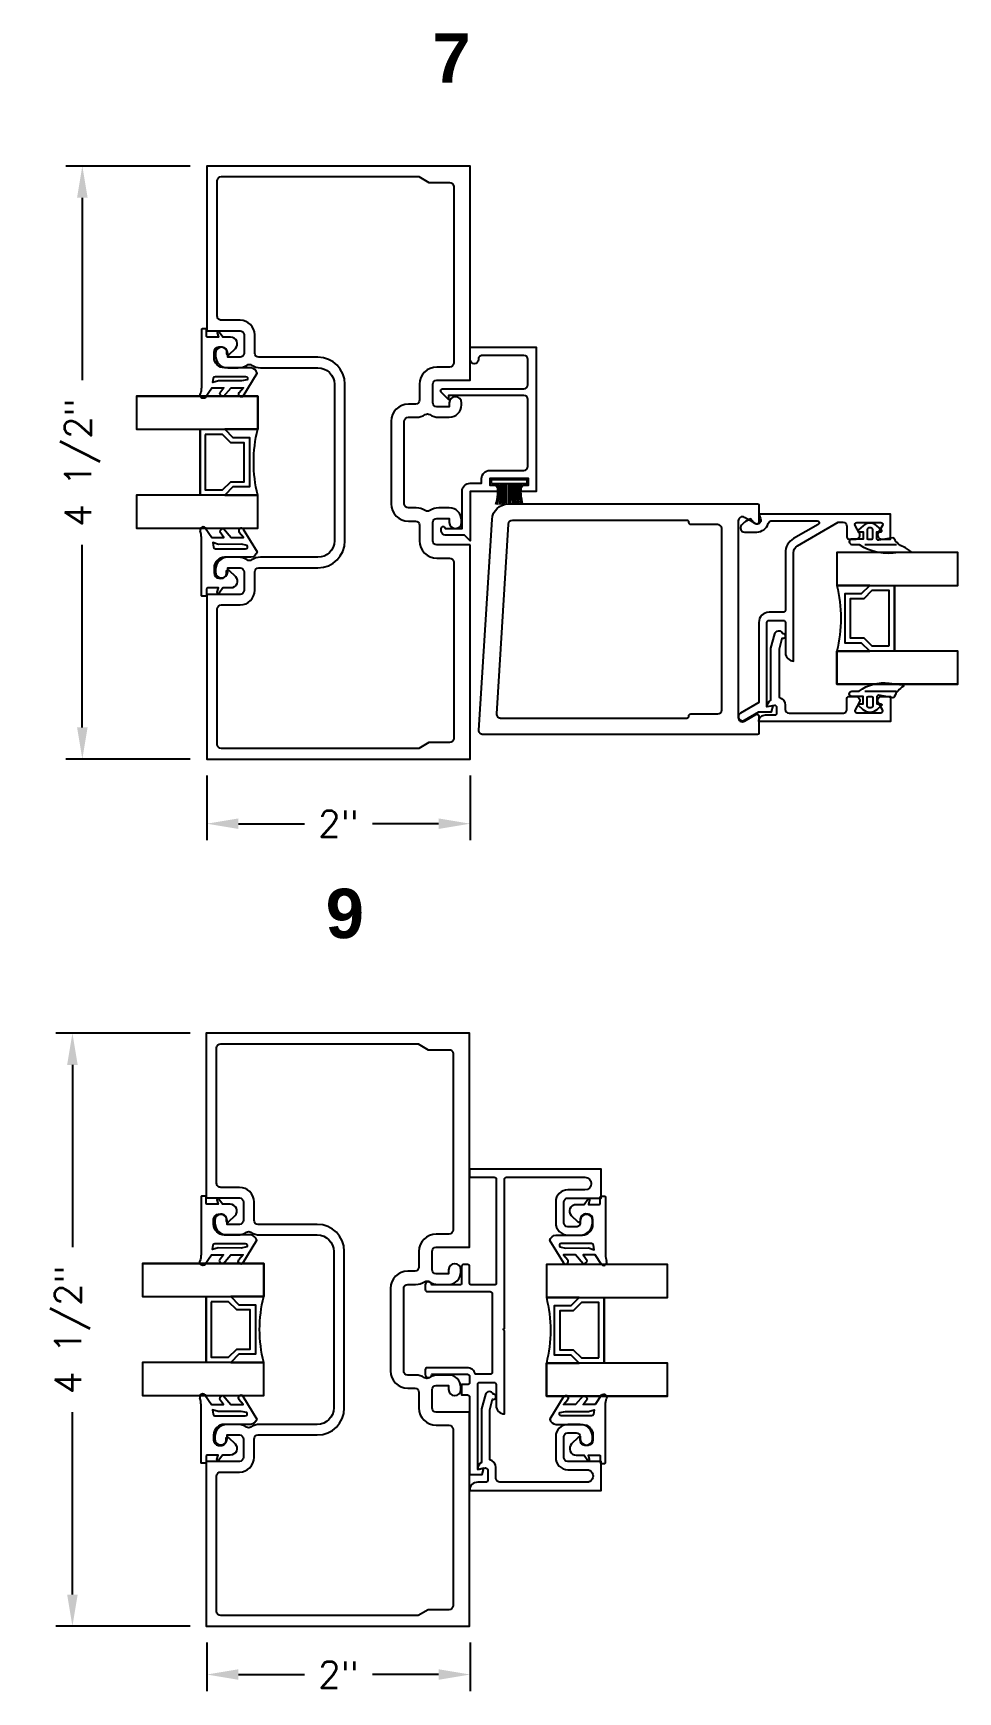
# Model space of a CAD drawing. Extents: x 0 to 139, y -24 to 89.
# Drawn here: x 44.256 to 46.011, y -4.702 to -1.555 of the extents above; entities that cross this region are included whole.
import ezdxf

# ---------------------------------------------------------------- set-up
doc = ezdxf.new("R2010")
doc.units = 0
doc.header["$MEASUREMENT"] = 0
doc.layers.get('DEFPOINTS').update_dxf_attribs({"linetype": 'CONTINUOUS'})
for name, color, linetype in [('R-ANNO-DIMS', 3, 'CONTINUOUS'), ('R-ANNO-TEXT', 6, 'CONTINUOUS'), ('R-DET1', 4, 'CONTINUOUS'), ('R-DET2', 2, 'CONTINUOUS'), ('R-OTLN', 1, 'CONTINUOUS'), ('R-PAT1', 5, 'CONTINUOUS')]:
    doc.layers.add(name, color=color, linetype=linetype)
doc.styles.get("Standard").update_dxf_attribs({"font": 'simplex'})
doc.styles.add('STYLE1', font='arialbd.ttf')
doc.dimstyles.new('1-4SIZE', dxfattribs={"dimtxt": 0.05, "dimasz": 0.06, "dimexe": 0.03125, "dimexo": 0.03125, "dimgap": 0.03125, "dimtad": 0, "dimdec": 5, "dimlfac": 4, "dimzin": 4, "dimtxsty": 'STANDARD', "dimcen": 0, "dimclrd": 256, "dimclre": 256, "dimclrt": 256, "dimazin": 3, "dimtfac": 1, "dimtdec": 5, "dimtofl": 0, "dimtmove": 0, "dimatfit": 3, "dimtolj": 1, "dimtzin": 4})

# ---------------------------------------------------------------- blocks, each defined once
blk = doc.blocks.new('*D115')
at = {"layer": 'DEFPOINTS', "color": 0}
for p in [(44.5853, -4.5775), (45.0853, -4.5775), (45.0853, -4.6692)]:
    blk.add_point(p, dxfattribs=at)
at = {"layer": 'R-ANNO-DIMS'}
for p, q in [((44.5853, -4.6087), (44.5853, -4.7005)), ((45.0853, -4.6087), (45.0853, -4.7005)), ((44.6453, -4.6692), (44.7707, -4.6692)), ((45.0253, -4.6692), (44.8999, -4.6692))]:
    blk.add_line(p, q, dxfattribs=at)
for points in [[(44.6453, -4.6592), (44.6453, -4.6792), (44.5853, -4.6692)], [(45.0253, -4.6592), (45.0253, -4.6792), (45.0853, -4.6692)]]:
    blk.add_solid(points, dxfattribs=at)
at = {"layer": 'R-ANNO-DIMS', "insert": (44.8353, -4.6692), "char_height": 0.05, "attachment_point": 5}
blk.add_mtext('\\A1;2"', dxfattribs=at)
blk = doc.blocks.new('*D116')
at = {"layer": 'DEFPOINTS', "color": 0}
for p in [(44.3304, -3.4525), (44.5853, -3.4525), (44.5853, -4.5775)]:
    blk.add_point(p, dxfattribs=at)
at = {"layer": 'R-ANNO-DIMS'}
for p, q in [((44.5541, -3.4525), (44.2992, -3.4525)), ((44.3304, -3.5125), (44.3304, -3.8587)), ((44.3304, -4.5175), (44.3304, -4.1712)), ((44.5541, -4.5775), (44.2992, -4.5775))]:
    blk.add_line(p, q, dxfattribs=at)
for points in [[(44.3204, -3.5125), (44.3404, -3.5125), (44.3304, -3.4525)], [(44.3204, -4.5175), (44.3404, -4.5175), (44.3304, -4.5775)]]:
    blk.add_solid(points, dxfattribs=at)
at = {"layer": 'R-ANNO-DIMS', "insert": (44.3304, -4.015), "char_height": 0.05, "attachment_point": 5, "rotation": 90}
blk.add_mtext('\\A1;4 1/2"', dxfattribs=at)
blk = doc.blocks.new('*D99')
at = {"layer": 'DEFPOINTS', "color": 0}
for p in [(44.5853, -2.9324), (45.0853, -2.9324), (45.0853, -3.055)]:
    blk.add_point(p, dxfattribs=at)
at = {"layer": 'R-ANNO-DIMS'}
for p, q in [((44.5853, -2.9636), (44.5853, -3.0862)), ((45.0853, -2.9636), (45.0853, -3.0862)), ((44.6453, -3.055), (44.7707, -3.055)), ((45.0253, -3.055), (44.8999, -3.055))]:
    blk.add_line(p, q, dxfattribs=at)
for points in [[(44.6453, -3.045), (44.6453, -3.065), (44.5853, -3.055)], [(45.0253, -3.045), (45.0253, -3.065), (45.0853, -3.055)]]:
    blk.add_solid(points, dxfattribs=at)
at = {"layer": 'R-ANNO-DIMS', "insert": (44.8353, -3.055), "char_height": 0.05, "attachment_point": 5}
blk.add_mtext('\\A1;2"', dxfattribs=at)
blk = doc.blocks.new('*D117')
at = {"layer": 'DEFPOINTS', "color": 0}
for p in [(44.3492, -1.8074), (44.5853, -1.8074), (44.5853, -2.9324)]:
    blk.add_point(p, dxfattribs=at)
at = {"layer": 'R-ANNO-DIMS'}
for p, q in [((44.5541, -1.8074), (44.3179, -1.8074)), ((44.3492, -1.8674), (44.3492, -2.2136)), ((44.3492, -2.8724), (44.3492, -2.5261)), ((44.5541, -2.9324), (44.3179, -2.9324))]:
    blk.add_line(p, q, dxfattribs=at)
for points in [[(44.3392, -1.8674), (44.3592, -1.8674), (44.3492, -1.8074)], [(44.3392, -2.8724), (44.3592, -2.8724), (44.3492, -2.9324)]]:
    blk.add_solid(points, dxfattribs=at)
at = {"layer": 'R-ANNO-DIMS', "insert": (44.3492, -2.3699), "char_height": 0.05, "attachment_point": 5, "rotation": 90}
blk.add_mtext('\\A1;4 1/2"', dxfattribs=at)
blk = doc.blocks.new('P2728_COMPRESS')
at = {"layer": 'R-DET2'}
blk.add_lwpolyline([(176.266, 42.927), (176.372, 42.753, -0.301952), (176.324, 42.713), (176.124, 42.713, 0.414214), (176.044, 42.633), (176.044, 42.594, 0.388879), (176.081, 42.554), (176.097, 42.553, 0.440011), (176.14, 42.593), (176.14, 42.607, -0.668179), (176.157, 42.614), (176.206, 42.566, -0.668179), (176.17, 42.48), (176.111, 42.48), (176.083, 42.441, -0.836323), (176.069, 42.447), (176.078, 42.48), (175.994, 42.48, 0.414214), (175.988, 42.474), (175.988, 42.424, -0.414214), (175.982, 42.418), (175.954, 42.418, -0.414214), (175.948, 42.424), (175.948, 42.862, 0.083245), (175.94, 42.911), (175.94, 42.911)], format="xyb", dxfattribs=at)
for points in [[(175.978, 42.937), (176.028, 42.864), (176.119, 42.864), (176.088, 42.905)], [(176.117, 42.931), (176.175, 42.864), (176.267, 42.864), (176.235, 42.902)]]:
    blk.add_lwpolyline(points, dxfattribs=at)
blk.add_lwpolyline([(176.039, 42.79, 0.372312), (176.054, 42.778), (176.284, 42.778, 0.668179), (176.295, 42.803), (176.252, 42.812), (176.078, 42.811), (176.034, 42.824)], format="xyb", close=True, dxfattribs=at)
at = {"layer": 'R-DET2', "ltscale": 0.1}
for centre, radius, start, end in [((175.962, 42.92), 0.0237, 22.2345, 202.2345), ((176.117, 42.901), 0.0297, 90, 171.5397), ((176.251, 42.914), 0.0199, 40.2978, 220.2978)]:
    blk.add_arc(centre, radius, start, end, dxfattribs=at)
blk = doc.blocks.new('WEATHERING')
at = {"layer": 'R-DET2'}
for p, q in [((0, 0), (0, -0.27)), ((0, 0), (0.03, 0)), ((0.03, 0), (0.03, -0.27)), ((0, -0.129), (-0.16, -0.129)), ((0, -0.139), (-0.16, -0.139)), ((0, -0.27), (0.03, -0.27))]:
    blk.add_line(p, q, dxfattribs=at)
for centre, radius, start, end in [((-0.056, 0.313), 0.361, 253.2416, 278.8875), ((-0.056, 0.313), 0.371, 253.7056, 278.6489), ((-0.057, 0.486), 0.557, 259.3278, 275.8729), ((-0.057, 0.486), 0.566, 259.5182, 275.7701), ((-0.063, 0.677), 0.77, 262.7557, 274.6832), ((-0.063, 0.677), 0.78, 262.849, 274.6238), ((-0.066, 1.463), 1.578, 266.5833, 272.3941), ((-0.067, -1.773), 1.619, 87.6382, 93.304), ((-0.064, -0.966), 0.8, 85.4377, 96.9231), ((-0.064, -0.966), 0.79, 85.3793, 97.0112), ((-0.058, -0.769), 0.58, 84.3053, 100.1631), ((-0.058, -0.769), 0.57, 84.2043, 100.3432), ((-0.056, -0.591), 0.38, 81.4567, 105.8164), ((-0.056, -0.591), 0.37, 81.2223, 106.2556)]:
    blk.add_arc(centre, radius, start, end, dxfattribs=at)

msp = doc.modelspace()

# ---------------------------------------------------------------- linework, layer by layer
at = {"layer": 'R-DET1'}
for points in [[(45.0698225, -2.4244761, -0.414213562), (45.0853225, -2.4089761), (45.1070725, -2.4089761), (45.1070728, -2.4002261, -0.414213562), (45.1225728, -2.3847261), (45.1870725, -2.3847263, 0.414213562), (45.1948225, -2.3769763), (45.1948225, -2.2501016, 0.414213562), (45.1870725, -2.2423516), (45.0440725, -2.2423516), (45.0440725, -2.2501016), (45.0301599, -2.2361889, -0.668178638), (45.032785, -2.2298513), (45.1870725, -2.2298516, 0.414213562), (45.1948225, -2.2221016), (45.1948225, -2.1742888, 0.414213562), (45.1870725, -2.1665388), (45.1085725, -2.1665388, 0.423380872), (45.100823, -2.1745388, -0.999983871), (45.0853225, -2.1745386), (45.0853225, -2.1510386), (45.2103225, -2.1510386), (45.2103225, -2.4244761), (45.1820725, -2.4244761), (45.1820725, -2.4184761, -0.414213562), (45.1878225, -2.4127261), (45.1963228, -2.4127263), (45.1963228, -2.4002261), (45.1225728, -2.4002261), (45.1225728, -2.4127263), (45.1313225, -2.4127261, -0.414213562), (45.1370725, -2.4184761), (45.1370725, -2.4244761), (45.0853225, -2.4244761), (45.0853225, -2.5181013), (45.0745725, -2.5073513), (45.0380725, -2.5073511, -0.414213562), (45.0303225, -2.4996011), (45.0303225, -2.4948511, -1), (45.0378225, -2.4948511), (45.0698225, -2.4948511)], [(45.6991142, -2.6615393), (45.6991142, -2.5410358, -0.267944175), (45.7068642, -2.5276123), (45.7839182, -2.4831253), (45.7926143, -2.4831253, -0.414213562), (45.8003643, -2.4908753), (45.8003643, -2.5113753, 0.414213562), (45.8041143, -2.5151253), (45.8171143, -2.5151253, 0.577350202), (45.823826, -2.5035003), (45.8157431, -2.4895003, -0.577350202), (45.8189907, -2.4838753), (45.8644879, -2.4838753, -0.577351988), (45.8677355, -2.4895003), (45.8596525, -2.5035003, 0.577351988), (45.8663642, -2.5151253), (45.8831142, -2.5151253), (45.8831142, -2.4676253), (45.6331143, -2.4676253), (45.6365608, -2.4762491, -0.869075611), (45.6232415, -2.4838766), (45.6176143, -2.4766252, 0.123332445), (45.6000333, -2.4887935, 0.64476674), (45.6058472, -2.5016253), (45.6293642, -2.5016253, 0.330653628), (45.6509024, -2.4856335, -0.33065332), (45.6583211, -2.4801253), (45.7441189, -2.4801253, -0.767326322), (45.7459939, -2.4871229), (45.6992392, -2.5141168, 0.26795022), (45.6836142, -2.54118), (45.6836142, -2.6498753, -0.414213562), (45.6796142, -2.6538753), (45.6526142, -2.6538753, 0.414213562), (45.6331142, -2.6733753), (45.6331142, -2.8251535), (45.5982392, -2.8452886, 1), (45.6059892, -2.858712), (45.6331143, -2.8430513), (45.6570328, -2.8430513), (45.6601142, -2.8315513), (45.6486142, -2.8335791), (45.6486142, -2.6733753, -0.414213562), (45.6526142, -2.6693753), (45.6796142, -2.6693753, -0.414213562), (45.6836142, -2.6733753), (45.6836142, -2.7308753, 0.414213562), (45.6991142, -2.7463753)], [(45.8663642, -2.8135791), (45.8831142, -2.8135791), (45.8831142, -2.8610791), (45.6331142, -2.8610791, -0.41421368), (45.6456143, -2.8485791), (45.6638642, -2.8485791, 0.414213562), (45.6676142, -2.8448291), (45.6676142, -2.834698, 0.466306393), (45.6632131, -2.8310049), (45.6486142, -2.8335791, -0.252127774), (45.6561143, -2.8205792), (45.6561142, -2.7218291), (45.6633504, -2.6948234, -0.715752791), (45.6779878, -2.6938461, -1.179503687), (45.6770281, -2.7036647), (45.6716142, -2.72387), (45.6716142, -2.8152548, -0.339713402), (45.6831142, -2.8302289), (45.6831142, -2.8378291, 0.414213523), (45.6908642, -2.8455791), (45.7926142, -2.8455791, 0.414213657), (45.8003642, -2.8378291), (45.8003642, -2.8173291, -0.414213562), (45.8041142, -2.8135791), (45.8171142, -2.8135791, -0.57736514), (45.8238257, -2.8252044), (45.815743, -2.8392041, 0.577351747), (45.8189906, -2.8448291), (45.8644879, -2.8448291, 0.577351362), (45.8677354, -2.8392041), (45.859677, -2.8252462, -0.579445689), (45.8663642, -2.8135791, 1)], [(45.0840926, -4.1034044), (45.0840926, -4.1154046, -0.414213562), (45.0803426, -4.1191546), (45.0690926, -4.1191546), (45.0690926, -4.1386544), (45.0803426, -4.1386544, -0.414213562), (45.0840926, -4.1424044), (45.0840926, -4.2894046), (45.1080112, -4.2894046), (45.1110926, -4.2779047), (45.0995926, -4.2799322), (45.0995926, -4.1189044, -0.414213562), (45.1033426, -4.1151544), (45.1308426, -4.1151544, -0.414213562), (45.1345926, -4.1189044), (45.1345926, -4.1591546), (45.1345926, -4.1591546, 0.418945781), (45.1503426, -4.1746526), (45.1503426, -4.0174043), (45.1478426, -4.0149046), (45.1503426, -4.0124046), (45.1503426, -3.7296546, -0.414213562), (45.1540926, -3.7259046), (45.3030926, -3.7259046, -1), (45.3030926, -3.7496546), (45.2708426, -3.7496546, 0.414213562), (45.2475926, -3.7729046), (45.2475926, -3.8121546, 0.414213562), (45.2708426, -3.8354046), (45.2943426, -3.8354046, 0.414213562), (45.3175926, -3.8121546), (45.3175925, -3.8080293, 1), (45.2943426, -3.8080293), (45.2943426, -3.8121546, -0.414214027), (45.2865926, -3.8199046), (45.2708426, -3.8199046, -0.414213097), (45.2630926, -3.8121546), (45.2630926, -3.7729046, -0.414213562), (45.2708426, -3.7651546), (45.3340926, -3.7651546), (45.3340926, -3.7104046), (45.0840926, -3.7104046), (45.0840926, -3.7259046), (45.1310926, -3.7259046, -0.414213562), (45.1348426, -3.7296546), (45.1348426, -3.9264046, -0.414213562), (45.1310926, -3.9301546), (45.0878426, -3.9301546, -0.414213562), (45.0840926, -3.9264046), (45.0840926, -3.8949046, 0.414213562), (45.0803426, -3.8911546), (45.0728426, -3.8911546, 0.414213562), (45.0690926, -3.8949046), (45.0690926, -3.9264046, -0.414213562), (45.0653426, -3.9301546), (45.0125926, -3.9301546, 1), (45.0000926, -3.9301546), (45.0000926, -3.9389043, 0.414213562), (45.0038426, -3.9426543), (45.1233426, -3.9426543, -0.414213562), (45.1270926, -3.9464043), (45.1270926, -4.0959044, -0.414213562), (45.1233426, -4.0996544), (45.0951539, -4.0996544, 0.347534726), (45.0793426, -4.0871547), (45.0038426, -4.0871546, 0.414213562), (45.0000926, -4.0909046), (45.0000926, -4.0996544, 1), (45.0125926, -4.0996544), (45.0803426, -4.0996544, -0.414213562)], [(45.0840926, -4.3199321), (45.0840926, -4.3199321), (45.3340926, -4.3199321), (45.3340926, -4.2651822), (45.2708426, -4.2651822, -0.414213562), (45.2630926, -4.2574322), (45.2630926, -4.2181822, -0.414213562), (45.2708426, -4.2104322), (45.2865926, -4.2104322, -0.414213562), (45.2943426, -4.2181822), (45.2943426, -4.2223074, 0.999995699), (45.3175926, -4.2223074), (45.3175926, -4.2181822, 0.414210521), (45.2943426, -4.1949321), (45.2708426, -4.1949321, 0.414210521), (45.2475926, -4.2181822), (45.2475926, -4.2574321, 0.414210521), (45.2708426, -4.2806822), (45.3067176, -4.2806822, -1.000002843), (45.3067176, -4.3044321), (45.1418426, -4.3044321, -0.414208088), (45.1340926, -4.296682), (45.1340926, -4.2765819, 0.339690287), (45.1225926, -4.2616073), (45.1225926, -4.1672227), (45.1280065, -4.1470176, 1.179378286), (45.1289676, -4.1371992, 0.716064469), (45.1143268, -4.1381838), (45.1070926, -4.1651823), (45.1070926, -4.2666556, 0.262905895), (45.0995926, -4.2799322), (45.1141914, -4.2773578, -0.466307263), (45.1185926, -4.2810508), (45.1185926, -4.3006822, -0.414242319), (45.1148426, -4.3044321), (45.0995926, -4.3044321, 0.41421037), (45.0840926, -4.3199321, 0.335481)]]:
    msp.add_lwpolyline(points, format="xyb", close=True, dxfattribs=at)
at = {"layer": 'R-DET2'}
for points in [[(44.4523181, -2.2441753), (44.4523181, -2.3066753), (44.6821182, -2.3066753), (44.6821182, -2.2441753), (44.4523181, -2.2441753), (44.6821182, -2.2441753), (44.6821182, -2.3066753), (44.6196182, -2.3066753), (44.6351182, -2.3221753), (44.6663682, -2.3221753), (44.6663682, -2.4161753), (44.6351182, -2.4161753), (44.6196182, -2.4316753), (44.5726182, -2.4316753), (44.5726182, -2.3066753), (44.5726182, -2.4316753), (44.4523181, -2.4316753), (44.4523181, -2.4941753), (44.6821182, -2.4941753), (44.6821182, -2.4316753), (44.6196182, -2.4316753), (44.6821182, -2.4316753, -0.123310184), (44.6821182, -2.3066753, 1.56900442)], [(46.0108974, -2.7903176), (46.0108974, -2.7278176), (45.7810973, -2.7278176), (45.7810973, -2.7903176), (46.0108974, -2.7903176), (45.7810973, -2.7903176), (45.7810973, -2.7278176), (45.8435973, -2.7278176), (45.8280973, -2.7123176), (45.7968473, -2.7123176), (45.7968473, -2.6183176), (45.8280973, -2.6183176), (45.8435973, -2.6028176), (45.8905973, -2.6028176), (45.8905973, -2.7278176), (45.8905973, -2.6028176), (46.0108974, -2.6028176), (46.0108974, -2.5403176), (45.7810973, -2.5403176), (45.7810973, -2.6028176), (45.8435973, -2.6028176), (45.7810973, -2.6028176, -0.123310184), (45.7810973, -2.7278176, 1.56900442)], [(46.0108975, -2.7903175), (46.0108975, -2.7278175), (45.7810974, -2.7278175), (45.7810974, -2.7903175), (46.0108975, -2.7903175), (45.7810974, -2.7903175), (45.7810974, -2.7278175), (45.8435974, -2.7278175), (45.8280974, -2.7123175), (45.7968474, -2.7123175), (45.7968474, -2.6183175), (45.8280974, -2.6183175), (45.8435974, -2.6028175), (45.8905974, -2.6028175), (45.8905974, -2.7278175), (45.8905974, -2.6028175), (46.0108975, -2.6028175), (46.0108975, -2.5403175), (45.7810974, -2.5403175), (45.7810974, -2.6028175), (45.8435974, -2.6028175), (45.7810974, -2.6028175, -0.123310184), (45.7810974, -2.7278175, 1.56900442)], [(44.4636674, -3.8896107), (44.4636674, -3.9521107), (44.6934675, -3.9521107), (44.6934675, -3.8896107), (44.4636674, -3.8896107), (44.6934675, -3.8896107), (44.6934675, -3.9521107), (44.6309675, -3.9521107), (44.6464675, -3.9676107), (44.6777175, -3.9676107), (44.6777175, -4.0616107), (44.6464675, -4.0616107), (44.6309675, -4.0771107), (44.5839675, -4.0771107), (44.5839675, -3.9521107), (44.5839675, -4.0771107), (44.4636674, -4.0771107), (44.4636674, -4.1396107), (44.6934675, -4.1396107), (44.6934675, -4.0771107), (44.6309675, -4.0771107), (44.6934675, -4.0771107, -0.123310184), (44.6934675, -3.9521107, 1.56900442)], [(45.4597034, -4.1411646), (45.4597034, -4.0786646), (45.2299033, -4.0786646), (45.2299033, -4.1411646), (45.4597034, -4.1411646), (45.2299033, -4.1411646), (45.2299033, -4.0786646), (45.2924033, -4.0786646), (45.2769033, -4.0631646), (45.2456533, -4.0631646), (45.2456533, -3.9691646), (45.2769033, -3.9691646), (45.2924033, -3.9536646), (45.3394033, -3.9536646), (45.3394033, -4.0786646), (45.3394033, -3.9536646), (45.4597034, -3.9536646), (45.4597034, -3.8911646), (45.2299033, -3.8911646), (45.2299033, -3.9536646), (45.2924033, -3.9536646), (45.2299033, -3.9536646, -0.123310184), (45.2299033, -4.0786646, 1.56900442)]]:
    msp.add_lwpolyline(points, format="xyb", dxfattribs=at)
for points in [[(44.5826182, -2.3166753), (44.5826182, -2.4216753), (44.6154761, -2.4216753), (44.6309761, -2.4061753), (44.6563682, -2.4061753), (44.6563682, -2.3321753), (44.6309761, -2.3321753), (44.6154761, -2.3166753), (44.5826182, -2.3166753)], [(45.8345768, -2.5253307), (45.8945208, -2.5252688)], [(45.8805973, -2.7178176), (45.8805973, -2.6128176), (45.8477394, -2.6128176), (45.8322394, -2.6283176), (45.8068473, -2.6283176), (45.8068473, -2.7023176), (45.8322394, -2.7023176), (45.8477394, -2.7178176), (45.8805973, -2.7178176)], [(45.8805974, -2.7178175), (45.8805974, -2.6128175), (45.8477395, -2.6128175), (45.8322395, -2.6283175), (45.8068474, -2.6283175), (45.8068474, -2.7023175), (45.8322395, -2.7023175), (45.8477395, -2.7178175), (45.8805974, -2.7178175)], [(45.8345768, -2.8035792), (45.8945208, -2.8036411)], [(44.5939675, -3.9621107), (44.5939675, -4.0671107), (44.6268254, -4.0671107), (44.6423254, -4.0516107), (44.6677175, -4.0516107), (44.6677175, -3.9776107), (44.6423254, -3.9776107), (44.6268254, -3.9621107), (44.5939675, -3.9621107)], [(45.3294033, -4.0686646), (45.3294033, -3.9636646), (45.2965454, -3.9636646), (45.2810454, -3.9791646), (45.2556533, -3.9791646), (45.2556533, -4.0531646), (45.2810454, -4.0531646), (45.2965454, -4.0686646), (45.3294033, -4.0686646)]]:
    msp.add_lwpolyline(points, dxfattribs=at)
for points in [[(45.8981542, -2.5398981), (45.9226813, -2.5398981, 0.102261209), (45.9074661, -2.5300431, -0.169063491), (45.8902396, -2.5145542, 0.378808837), (45.8875764, -2.512584), (45.8612472, -2.5173875, -0.346241915), (45.8572794, -2.514897), (45.8572794, -2.5013753), (45.8648287, -2.5010976, 0.608655902), (45.8661795, -2.4978114), (45.8570413, -2.4897337, 0.378617088), (45.8312674, -2.4897337), (45.8221292, -2.4978114, 0.608655902), (45.82348, -2.5010976), (45.8310294, -2.5013753), (45.8310294, -2.5151253), (45.8097794, -2.5151253, 1), (45.8097794, -2.5251253), (45.8235392, -2.5251253, 0.195594226)], [(45.8422794, -2.4938188, 0.341998713), (45.8385294, -2.49866), (45.8385294, -2.5133307, 0.414213562), (45.8405294, -2.5153307), (45.8477794, -2.5153307, 0.414213562), (45.8497794, -2.5133307), (45.8497794, -2.49866, 0.341998713), (45.8460294, -2.4938188, 0.127016654)], [(45.8805541, -2.7886374), (45.9050208, -2.7913577, -0.477037012), (45.9074661, -2.794378, 0.149348483), (45.8902395, -2.8141503, -0.378808837), (45.8875764, -2.8161205), (45.8612472, -2.811317, 0.346241915), (45.8572793, -2.8138074), (45.8572793, -2.8273292), (45.8648286, -2.8276069, -0.608655902), (45.8661794, -2.8308931), (45.8570413, -2.8389707, -0.378617088), (45.8312673, -2.8389707), (45.8221291, -2.830893, -0.608655902), (45.82348, -2.8276069), (45.8310293, -2.8273291), (45.8310293, -2.8135791), (45.8097793, -2.8135791, -1), (45.8097793, -2.8035791), (45.8235392, -2.8035791, -0.202748308)], [(45.8422793, -2.835091, -0.341998713), (45.8385293, -2.8302498), (45.8385293, -2.8155792, -0.414213562), (45.8405293, -2.8135792), (45.8477793, -2.8135792, -0.414213562), (45.8497793, -2.8155792), (45.8497793, -2.8302498, -0.341998713), (45.8460293, -2.835091, -0.127016654)]]:
    msp.add_lwpolyline(points, format="xyb", close=True, dxfattribs=at)
at = {"layer": 'R-OTLN'}
for points in [[(45.0853225, -2.5261221), (45.0220725, -2.5261221, -0.414213562), (45.0143225, -2.5183721), (45.0143225, -2.4836221, -0.414213562), (45.0220725, -2.4758721), (45.0455725, -2.4758721), (45.0455725, -2.4833721, 0.414213562), (45.0570725, -2.4948721), (45.0573225, -2.4948721, 0.414213562), (45.0688225, -2.4833721), (45.0688225, -2.4791221, 0.414213562), (45.0455725, -2.4558721), (45.0255725, -2.4558721, 0.145063949), (45.0085453, -2.4609184, -0.296364458), (45.0000998, -2.4609184, 0.145063949), (44.9830725, -2.4558721), (44.9680725, -2.4558721, -0.414213562), (44.9603225, -2.4481221), (44.9603225, -2.2916221, -0.414213562), (44.9680725, -2.2838721), (44.9830725, -2.2838721, 0.145063949), (45.0000998, -2.2788259, -0.296364458), (45.0085453, -2.2788259, 0.145063949), (45.0255725, -2.2838721), (45.0455725, -2.2838721, 0.414213562), (45.0688225, -2.2606221), (45.0688225, -2.2563721, 0.414213562), (45.0573225, -2.2448721), (45.0570725, -2.2448721, 0.414213562), (45.0455725, -2.2563721), (45.0455725, -2.2638721), (45.0220725, -2.2638721, -0.414213562), (45.0143225, -2.2561221), (45.0143225, -2.2213721, -0.414213562), (45.0220725, -2.2136221), (45.0853225, -2.2136221), (45.0853225, -1.8073721), (44.5853225, -1.8073721), (44.5853225, -2.1198721), (44.6485725, -2.1198721, -0.414213562), (44.6563225, -2.1276221), (44.6563225, -2.1623721, -0.414213562), (44.6485725, -2.1701221), (44.6250725, -2.1701221), (44.6250725, -2.1627471, 1), (44.6018225, -2.1627471), (44.6018225, -2.1668721, 0.414213245), (44.6250725, -2.1901221), (44.6450725, -2.1901221, 0.145063949), (44.6620998, -2.1850759, -0.296364458), (44.6705453, -2.1850759, 0.145063949), (44.6875725, -2.1901221), (44.7963225, -2.1901221, -0.414213562), (44.8275725, -2.2213721), (44.8275725, -2.5183721, -0.414213562), (44.7963225, -2.5496221), (44.6875725, -2.5496221, 0.145063949), (44.6705453, -2.5546684, -0.296364458), (44.6620998, -2.5546684, 0.145063949), (44.6450725, -2.5496221), (44.6250725, -2.5496221, 0.414213245), (44.6018223, -2.5728724, 1), (44.6018225, -2.5728724), (44.6018225, -2.5769974, 1), (44.6250725, -2.5769974), (44.6250725, -2.5696221), (44.6485725, -2.5696221, -0.414213562), (44.6563225, -2.5773721), (44.6563225, -2.6121221, -0.414213562), (44.6485725, -2.6198721), (44.5853225, -2.6198721), (44.5853225, -2.9323721), (45.0853225, -2.9323721)], [(45.0540725, -1.8458948), (45.0540725, -2.1808721, -0.414213562), (45.0463225, -2.1886221), (45.0220725, -2.1886221, 0.414213562), (44.9893225, -2.2213721), (44.9893225, -2.2511221, -0.414213562), (44.9815725, -2.2588721), (44.9680725, -2.2588721, 0.414213562), (44.9353225, -2.2916221), (44.9353225, -2.4481221, 0.414213562), (44.9680725, -2.4808721), (44.9815725, -2.4808721, -0.414213562), (44.9893225, -2.4886221), (44.9893225, -2.5183721, 0.414213562), (45.0220725, -2.5511221), (45.0463225, -2.5511221, -0.414213562), (45.0540725, -2.5588721), (45.0540725, -2.8933721, -0.414213562), (45.0463225, -2.9011221), (45.0070725, -2.9011221), (44.987587, -2.9123721), (44.6130725, -2.9123721, -0.414213562), (44.6053225, -2.9046221), (44.6053225, -2.6476221, -0.414213562), (44.6130725, -2.6398721), (44.6485725, -2.6398721, 0.414213562), (44.6763225, -2.6121221), (44.6763225, -2.5773721, -0.414213562), (44.6840725, -2.5696221), (44.7963225, -2.5696221, 0.414213562), (44.8475725, -2.5183721), (44.8475725, -2.2213721, 0.414213562), (44.7963225, -2.1701221), (44.6840725, -2.1701221, -0.414213562), (44.6763225, -2.1623721), (44.6763225, -2.1276221, 0.414213562), (44.6485725, -2.0998721), (44.6130725, -2.0998721, -0.414214661), (44.6053225, -2.0921221), (44.6053225, -1.8351221, -0.414213562), (44.6130725, -1.8273721), (44.9876017, -1.8273721), (45.0070872, -1.8386221), (45.0463372, -1.8386221, -0.396277717), (45.0540725, -1.8458948, -1.063602539)], [(45.1580841, -2.4483661), (45.6306341, -2.4483661, -0.414213562), (45.6331341, -2.4508661), (45.6331341, -2.4831161, -0.577563925), (45.6275091, -2.4863661), (45.6057591, -2.4738161, 0.576846629), (45.5941341, -2.4805161), (45.5941341, -2.8537161, 0.577921738), (45.6057591, -2.8604411), (45.6275091, -2.8478661, -0.577563925), (45.6331341, -2.8511161), (45.6331341, -2.8833661, -0.414213562), (45.6306341, -2.8858661), (45.109635, -2.8858661, -0.432605765), (45.1019001, -2.8776329), (45.1268841, -2.4776661, -0.395866655), (45.1580841, -2.4483661)], [(45.5038841, -2.8468661), (45.5551341, -2.8468661, 0.414213562), (45.5628841, -2.8391161), (45.5628841, -2.4951161, 0.414213562), (45.5551341, -2.4873661), (45.5041341, -2.4873661, -0.413333333), (45.5003841, -2.4836161), (45.5003841, -2.4833661, 0.413333333), (45.4966341, -2.4796161), (45.1653649, -2.4796161, 0.396049913), (45.15763, -2.4868827), (45.1351643, -2.8463827, 0.432613534), (45.1428992, -2.8546161), (45.4966341, -2.8546161, 0.423001409), (45.5003841, -2.8507411, -0.436834856)], [(45.0840926, -4.1712216), (45.0208426, -4.1712216, -0.414213562), (45.0130926, -4.1634716), (45.0130926, -4.1287216, -0.414213562), (45.0208426, -4.1209716), (45.0443426, -4.1209716), (45.0443426, -4.1284716, 0.414213562), (45.0558426, -4.1399716), (45.0560926, -4.1399716, 0.414213562), (45.0675926, -4.1284716), (45.0675926, -4.1242216, 0.414213562), (45.0443426, -4.1009716), (45.0243426, -4.1009716, 0.145063949), (45.0073153, -4.1060178, -0.296364458), (44.9988698, -4.1060178, 0.145063949), (44.9818426, -4.1009716), (44.9668426, -4.1009716, -0.414213562), (44.9590926, -4.0932216), (44.9590926, -3.9367216, -0.414213562), (44.9668426, -3.9289716), (44.9818426, -3.9289716, 0.145063949), (44.9988698, -3.9239253, -0.296364458), (45.0073153, -3.9239253, 0.145063949), (45.0243426, -3.9289716), (45.0443426, -3.9289716, 0.414213562), (45.0675926, -3.9057216), (45.0675926, -3.9014716, 0.414213562), (45.0560926, -3.8899716), (45.0558426, -3.8899716, 0.414213562), (45.0443426, -3.9014716), (45.0443426, -3.9089716), (45.0208426, -3.9089716, -0.414213562), (45.0130926, -3.9012216), (45.0130926, -3.8664716, -0.414213562), (45.0208426, -3.8587216), (45.0840926, -3.8587216), (45.0840926, -3.4524716), (44.5840926, -3.4524716), (44.5840926, -3.7649716), (44.6473426, -3.7649716, -0.414213562), (44.6550926, -3.7727216), (44.6550926, -3.8074716, -0.414213562), (44.6473426, -3.8152216), (44.6238426, -3.8152216), (44.6238426, -3.8078466, 1), (44.6005926, -3.8078466), (44.6005926, -3.8119716, 0.414213245), (44.6238425, -3.8352216), (44.6438426, -3.8352216, 0.145063949), (44.6608698, -3.8301753, -0.296364458), (44.6693153, -3.8301753, 0.145063949), (44.6863426, -3.8352216), (44.7950926, -3.8352216, -0.414213562), (44.8263426, -3.8664716), (44.8263426, -4.1634716, -0.414213562), (44.7950926, -4.1947216), (44.6863426, -4.1947216, 0.145063949), (44.6693153, -4.1997678, -0.296364458), (44.6608698, -4.1997678, 0.145063949), (44.6438426, -4.1947216), (44.6238425, -4.1947216, 0.414213245), (44.6005923, -4.2179718, 1), (44.6005926, -4.2179718), (44.6005926, -4.2220968, 1), (44.6238426, -4.2220968), (44.6238426, -4.2147216), (44.6473426, -4.2147216, -0.414213562), (44.6550926, -4.2224716), (44.6550926, -4.2572216, -0.414213562), (44.6473426, -4.2649716), (44.5840926, -4.2649716), (44.5840926, -4.5774716), (45.0840926, -4.5774716)], [(45.0528426, -3.4909943), (45.0528426, -3.8259716, -0.414213562), (45.0450926, -3.8337216), (45.0208426, -3.8337216, 0.414213562), (44.9880926, -3.8664716), (44.9880926, -3.8962216, -0.414213562), (44.9803426, -3.9039716), (44.9668426, -3.9039716, 0.414213562), (44.9340926, -3.9367216), (44.9340926, -4.0932216, 0.414213562), (44.9668426, -4.1259716), (44.9803426, -4.1259716, -0.414213562), (44.9880926, -4.1337216), (44.9880926, -4.1634716, 0.414213562), (45.0208426, -4.1962216), (45.0450926, -4.1962216, -0.414213562), (45.0528426, -4.2039716), (45.0528426, -4.5384716, -0.414213562), (45.0450926, -4.5462216), (45.0058426, -4.5462216), (44.986357, -4.5574716), (44.6118426, -4.5574716, -0.414213562), (44.6040926, -4.5497216), (44.6040926, -4.2927216, -0.414213562), (44.6118426, -4.2849716), (44.6473426, -4.2849716, 0.414213562), (44.6750926, -4.2572216), (44.6750926, -4.2224716, -0.414213562), (44.6828426, -4.2147216), (44.7950926, -4.2147216, 0.414213562), (44.8463426, -4.1634716), (44.8463426, -3.8664716, 0.414213562), (44.7950926, -3.8152216), (44.6828426, -3.8152216, -0.414213562), (44.6750926, -3.8074716), (44.6750926, -3.7727216, 0.414213562), (44.6473426, -3.7449716), (44.6118426, -3.7449716, -0.414214661), (44.6040926, -3.7372215), (44.6040926, -3.4802216, -0.414213562), (44.6118426, -3.4724716), (44.9863717, -3.4724716), (45.0058573, -3.4837216), (45.0451073, -3.4837216, -0.396277717), (45.0528426, -3.4909943, -1.063602539)]]:
    msp.add_lwpolyline(points, format="xyb", close=True, dxfattribs=at)

# ---------------------------------------------------------------- block references
at = {"layer": 'R-PAT1', "yscale": 0.25, "zscale": 0.25}
for name, p, xscale, rotation in [('P2728_COMPRESS', (0.5881393, 8.4880443), -0.25, 180), ('WEATHERING', (45.1258223, -2.4095779), 0.25, 90), ('P2728_COMPRESS', (0.5874734, 6.8429448), -0.25, 180), ('P2728_COMPRESS', (89.3292751, 6.8427619), 0.25, 180)]:
    msp.add_blockref(name, p, dxfattribs=dict(at, xscale=xscale, rotation=rotation))
for p, xscale in [((0.5881393, -13.2277885), 0.25), ((0.5874734, -14.872888), 0.25), ((89.3292751, -14.8730986), -0.25)]:
    msp.add_blockref('P2728_COMPRESS', p, dxfattribs=dict(at, xscale=xscale))

# ---------------------------------------------------------------- texts
at = {"layer": 'R-ANNO-TEXT', "char_height": 0.09375, "attachment_point": 3, "style": 'STYLE1'}
for s, insert, width in [('7', (45.0865635, -1.5552424, 1.5526731), 1.86), ('9', (44.8839432, -3.1783776, 1.5526731), 1.787222288)]:
    msp.add_mtext(s, dxfattribs=dict(at, insert=insert, width=width))

# ---------------------------------------------------------------- dimensions: what is measured, and where the dimension line sits
at = {"layer": 'R-ANNO-DIMS'}
for base, p1, p2, picture, middle in [((44.3491984, -1.8073721), (44.5853225, -2.9323721), (44.5853225, -1.8073721), '*D117', (44.3491984, -2.3698721)), ((44.3304361, -3.4524716), (44.5853225, -4.5774716), (44.5853225, -3.4524716), '*D116', (44.3304361, -4.0149716))]:
    dim = msp.add_linear_dim(base=base, p1=p1, p2=p2, angle=90, dimstyle='1-4SIZE', override={"dimpost": '"'}, dxfattribs=at)
    dim.commit()
    dim.dimension.update_dxf_attribs({"geometry": picture, "text_midpoint": middle, "dimtype": 160})
dim = msp.add_linear_dim(base=(45.0853225, -3.0549957), p1=(44.5853225, -2.9323721), p2=(45.0853225, -2.9323721), dimstyle='1-4SIZE', override={"dimpost": '"'}, dxfattribs=at)
dim.commit()
dim.dimension.update_dxf_attribs({"geometry": '*D99', "text_midpoint": (44.8353225, -3.0549957), "dimtype": 160})
dim = msp.add_linear_dim(base=(45.0853225, -4.6692041), p1=(44.5853225, -4.5774716), p2=(45.0853225, -4.5774716), dimstyle='1-4SIZE', override={"dimpost": '"'}, dxfattribs=at)
dim.commit()
dim.dimension.update_dxf_attribs({"geometry": '*D115', "text_midpoint": (44.8353225, -4.6692041)})

doc.saveas('drawing.dxf')
